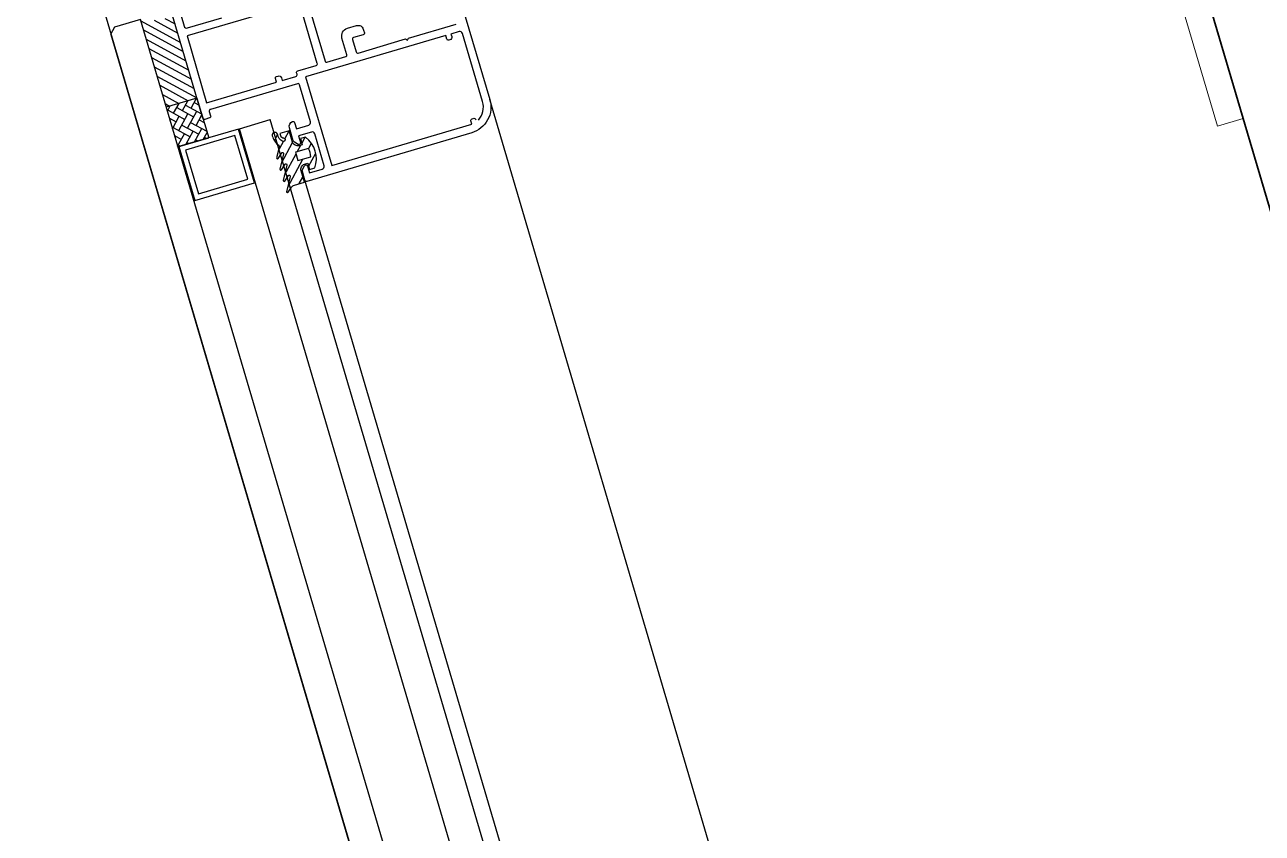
# Model space of a CAD drawing. Header units: millimetres. Extents: x 62878 to 70819, y -67946 to -61850.
# Drawn here: x 64360.57 to 64383.69, y -66270.37 to -66255.26 of the extents above; entities that cross this region are included whole.
import ezdxf

# ---------------------------------------------------------------- set-up
doc = ezdxf.new("R2010")
doc.units = ezdxf.units.MM
doc.layers.add('alan hesabı1', color=7, linetype='Continuous', plot=False)
for name, color, linetype, lineweight in [('Dog_dos_yeni', 63, 'Continuous', 5), ('DOGRAMA', 171, 'Continuous', 0), ('DUVAR-GAZBETON', 84, 'Continuous', 35)]:
    doc.layers.add(name, color=color, linetype=linetype, lineweight=lineweight)

msp = doc.modelspace()

# ---------------------------------------------------------------- hatches: boundary and pattern name
at = {"layer": 'DOGRAMA', "lineweight": -2}
h = msp.add_hatch(dxfattribs=at)
h.set_pattern_fill('ANSI31', color=256, scale=0.04, angle=433.5058, style=0)
h.set_pattern_definition([(331.42666, (64339.16879, -66125.35652), (0.06074198, 0.11153211), [])])
h.paths.add_polyline_path([(64363.679, -66256.37, -0.414214), (64363.698, -66256.335), (64363.329, -66255.086, -0.153231), (64362.726, -66255.16), (64363.13, -66256.532)])
h.paths.add_polyline_path([(64363.784, -66256.627), (64363.713, -66256.388, -0.414214), (64363.679, -66256.37), (64363.13, -66256.532), (64363.208, -66256.797)])
h = msp.add_hatch(dxfattribs=at)
h.set_pattern_fill('AR-HBONE', color=256, scale=0.03, angle=433.5058, style=0)
h.set_pattern_definition([(61.42666, (64399.52633, -66251.19806), (0.16277867, 0.04799068), [0.36, -0.12]), (331.42666, (64399.58372, -66251.09268), (0.16277867, 0.04799068), [0.36, -0.12])])
h.paths.add_polyline_path([(64363.932, -66257.129), (64364.003, -66257.369), (64363.427, -66257.539), (64363.208, -66256.797), (64363.784, -66256.627)])
h = msp.add_hatch(dxfattribs=at)
h.set_pattern_fill('ANSI31', color=256, scale=0.05, angle=433.5058, style=0)
h.set_pattern_definition([(61.42666, (64407.10387, -66355.78423), (0.13941514, -0.07592747), [])])
edge = h.paths.add_edge_path(flags=16)
edge.add_arc((64365.514, -66257.757), 0.4, 4.8897, 27.9636)
edge.add_line((64365.867, -66257.57), (64365.626, -66257.641))
edge.add_line((64365.626, -66257.641), (64365.671, -66257.795))
edge.add_line((64365.671, -66257.795), (64365.913, -66257.723))
edge = h.paths.add_edge_path()
edge.add_arc((64365.514, -66257.757), 0.5, 339.5568, 413.2966)
edge.add_line((64365.813, -66257.357), (64365.717, -66257.385))
edge.add_line((64365.717, -66257.385), (64365.751, -66257.5))
edge.add_line((64365.751, -66257.5), (64365.693, -66257.517))
edge.add_arc((64365.665, -66257.421), 0.1, 196.4267, 286.4267, ccw=False)
edge.add_line((64365.569, -66257.449), (64365.507, -66257.238))
edge.add_line((64365.507, -66257.238), (64365.334, -66257.289))
edge.add_line((64365.334, -66257.289), (64365.345, -66257.327))
edge.add_arc((64365.408, -66257.309), 0.065, 196.4267, 264.836)
edge.add_arc((64365.399, -66257.406), 0.0327, -109.0036, 84.836, ccw=False)
edge.add_arc((64365.481, -66257.26), 0.199, 192.077, 242.3429, ccw=False)
edge.add_arc((64365.238, -66257.317), 0.05, 17.9413, 195.4545)
edge.add_arc((64365.502, -66257.244), 0.323, 195.486, 234.8123)
edge.add_arc((64365.304, -66257.525), 0.02, -13.5733, 54.8123, ccw=False)
edge.add_line((64365.323, -66257.53), (64365.272, -66257.744))
edge.add_arc((64365.286, -66257.747), 0.015, 166.4267, 326.4267)
edge.add_line((64365.299, -66257.755), (64365.367, -66257.653))
edge.add_arc((64365.384, -66257.664), 0.02, -13.5733, 146.4267, ccw=False)
edge.add_line((64365.403, -66257.669), (64365.334, -66257.955))
edge.add_arc((64365.349, -66257.958), 0.015, 166.4267, 326.4267)
edge.add_line((64365.361, -66257.966), (64365.429, -66257.864))
edge.add_arc((64365.446, -66257.875), 0.02, -13.5733, 146.4267, ccw=False)
edge.add_line((64365.465, -66257.88), (64365.396, -66258.166))
edge.add_arc((64365.411, -66258.169), 0.015, 166.4267, 326.4267)
edge.add_line((64365.423, -66258.177), (64365.491, -66258.075))
edge.add_arc((64365.508, -66258.086), 0.02, -13.5733, 146.4267, ccw=False)
edge.add_line((64365.527, -66258.091), (64365.458, -66258.377))
edge.add_arc((64365.473, -66258.38), 0.015, 166.4267, 326.4267)
edge.add_line((64365.485, -66258.388), (64365.549, -66258.293))
edge.add_arc((64365.632, -66258.348), 0.1, 106.4267, 146.4267, ccw=False)
edge.add_line((64365.604, -66258.252), (64365.79, -66258.197))
edge.add_line((64365.79, -66258.197), (64365.728, -66257.986))
edge.add_arc((64365.823, -66257.958), 0.1, 106.4267, 196.4267, ccw=False)
edge.add_line((64365.795, -66257.862), (64365.853, -66257.845))
edge.add_line((64365.853, -66257.845), (64365.887, -66257.96))
edge.add_line((64365.887, -66257.96), (64365.983, -66257.932))

# ---------------------------------------------------------------- linework, layer by layer
at = {"layer": 'alan hesabı1'}
msp.add_lwpolyline([(63724.954, -65595.463), (64131.543, -65475.352), (64132.288, -65475.758), (64579.093, -66991.106), (64176.603, -67109.71), (64175.127, -67104.703), (64170.387, -67106.1)], close=True, dxfattribs=at)
at = {"layer": 'Dog_dos_yeni'}
msp.add_lwpolyline([(64383.33, -66257.009), (64378.522, -66240.703), (64378.043, -66240.844), (64379.527, -66245.88), (64370.415, -66248.566), (64370.556, -66249.046), (64379.669, -66246.359), (64381.224, -66251.635), (64372.112, -66254.321), (64372.253, -66254.801), (64381.365, -66252.115), (64382.85, -66257.15), (64383.33, -66257.009)], close=True, dxfattribs=at)
at = {"layer": 'DOGRAMA', "lineweight": -2}
for p, q in [((64362.726, -66255.16), (64362.246, -66255.301)), ((64390.932, -66350.819), (64362.726, -66255.161)), ((64362.246, -66255.301), (64362.171, -66255.439)), ((64362.172, -66255.439), (64390.315, -66350.886)), ((64363.784, -66256.627), (64363.208, -66256.797)), ((64363.784, -66256.627), (64363.208, -66256.797)), ((64363.784, -66256.627), (64364.003, -66257.369)), ((64395.643, -66346.147), (64369.255, -66256.655)), ((64364.578, -66257.199), (64365.154, -66257.03)), ((64391.378, -66348.102), (64364.578, -66257.2)), ((64391.958, -66347.932), (64365.154, -66257.03)), ((64363.427, -66257.539), (64364.003, -66257.369)), ((64391.923, -66346.754), (64365.801, -66258.164))]:
    msp.add_line(p, q, dxfattribs=at)
at = {"layer": 'DOGRAMA', "lineweight": -2, "ltscale": 0.5}
for points in [[(64365.661, -66254.19), (64366.176, -66255.936, 0.414214), (64366.213, -66255.956), (64366.563, -66255.853, 0.414214), (64366.584, -66255.816), (64366.493, -66255.509, -0.414214), (64366.595, -66255.322), (64366.767, -66255.272, -0.414214), (64366.891, -66255.339), (64366.897, -66255.358), (64366.911, -66255.406, -0.414214), (64366.891, -66255.444), (64366.709, -66255.497, 0.414214), (64366.688, -66255.535), (64366.756, -66255.765, 0.414214), (64366.794, -66255.785), (64367.681, -66255.523), (64367.718, -66255.544), (64367.738, -66255.507), (64368.626, -66255.245, 0.414214)], [(64368.61, -66254.468), (64369.255, -66256.655, -0.414214), (64368.917, -66257.276), (64365.838, -66258.183, -0.414214), (64365.8, -66258.163), (64365.753, -66258.001, -0.19911), (64365.757, -66257.963), (64365.795, -66257.892, -0.668097), (64365.847, -66257.897), (64365.884, -66258.024), (64366.124, -66257.953, 0.414214), (64366.158, -66257.891), (64365.983, -66257.296, 0.414214), (64365.921, -66257.262), (64365.681, -66257.333), (64365.718, -66257.459, -0.668097), (64365.677, -66257.492), (64365.607, -66257.453, -0.198962), (64365.582, -66257.424), (64365.512, -66257.184, -0.372839), (64365.566, -66257.065, -0.45685), (64365.607, -66257.084), (64365.641, -66257.199), (64365.871, -66257.131, 0.414214), (64365.905, -66257.069), (64365.702, -66256.378, 0.414214), (64365.664, -66256.358), (64364.034, -66256.838, 0.414214), (64364.013, -66256.876), (64364.039, -66256.962, -0.414214), (64364.019, -66256.999), (64363.932, -66257.025, -0.414214), (64363.895, -66257.004), (64363.31, -66255.019, -0.414214)], [(64363.487, -66255.092), (64363.544, -66255.284, 0.414214), (64363.606, -66255.317), (64364.249, -66255.128, 0.414214)], [(64369.041, -66257.038, 0.26214), (64369.121, -66256.694), (64368.744, -66255.418, 0.414214), (64368.682, -66255.385), (64368.529, -66255.43), (64368.543, -66255.478, -0.414214), (64368.509, -66255.54), (64368.49, -66255.546, -0.414214), (64368.453, -66255.525), (64368.433, -66255.458), (64365.814, -66256.23), (64366.304, -66257.89), (64368.922, -66257.117), (64368.902, -66257.05, -0.414214), (64368.923, -66257.013), (64368.942, -66257.007, -0.361813), (64369.001, -66257.033)]]:
    msp.add_lwpolyline(points, format="xyb", dxfattribs=at)
at = {"layer": 'DOGRAMA', "linetype": 'ByBlock', "lineweight": -2}
msp.add_lwpolyline([(64364.902, -66255.081), (64363.598, -66255.466), (64363.965, -66256.713), (64365.27, -66256.328), (64365.25, -66256.261, -0.414214), (64365.27, -66256.224), (64365.299, -66256.215, -0.414214), (64365.361, -66256.249), (64365.375, -66256.297), (64365.634, -66256.221, 0.414214), (64365.655, -66256.183), (64365.646, -66256.155, -0.414214), (64365.666, -66256.117), (64366.012, -66256.016, 0.414214), (64366.032, -66255.978), (64365.673, -66254.76, 0.414214)], format="xyb", dxfattribs=at)
at = {"layer": 'DOGRAMA', "lineweight": -2}
for points in [[(64363.446, -66257.533), (64363.743, -66258.54), (64364.856, -66258.212), (64364.559, -66257.205)], [(64363.57, -66257.601), (64363.811, -66258.416), (64364.732, -66258.144), (64364.491, -66257.329)]]:
    msp.add_lwpolyline(points, close=True, dxfattribs=at)
for points in [[(64365.983, -66257.932, 0.333333), (64365.813, -66257.357), (64365.717, -66257.385), (64365.751, -66257.5), (64365.693, -66257.517, -0.414214), (64365.569, -66257.449), (64365.507, -66257.238), (64365.334, -66257.289), (64365.345, -66257.327, 0.307685), (64365.402, -66257.373, -1.128702), (64365.388, -66257.437, -0.222912), (64365.286, -66257.302, 0.978531), (64365.19, -66257.331, 0.173298), (64365.315, -66257.509, -0.307572), (64365.323, -66257.53), (64365.272, -66257.744, 0.8391), (64365.299, -66257.755), (64365.367, -66257.653, -0.8391), (64365.403, -66257.669), (64365.334, -66257.955, 0.8391), (64365.361, -66257.966), (64365.429, -66257.864, -0.8391), (64365.465, -66257.88), (64365.396, -66258.166, 0.8391), (64365.423, -66258.177), (64365.491, -66258.075, -0.8391), (64365.527, -66258.091), (64365.458, -66258.377, 0.8391), (64365.485, -66258.388), (64365.549, -66258.293, -0.176327), (64365.604, -66258.252), (64365.79, -66258.197), (64365.728, -66257.986, -0.414214), (64365.795, -66257.862), (64365.853, -66257.845), (64365.887, -66257.96)], [(64365.913, -66257.723, 0.101021), (64365.867, -66257.57), (64365.626, -66257.641), (64365.671, -66257.795)], [(64365.913, -66257.723, 0.101021), (64365.867, -66257.57), (64365.626, -66257.641), (64365.671, -66257.795)]]:
    msp.add_lwpolyline(points, format="xyb", close=True, dxfattribs=at)
at = {"layer": 'DUVAR-GAZBETON', "ltscale": 5}
msp.add_line((64145.514, -65450.485), (64605.205, -67009.475), dxfattribs=at)

doc.saveas('drawing.dxf')
